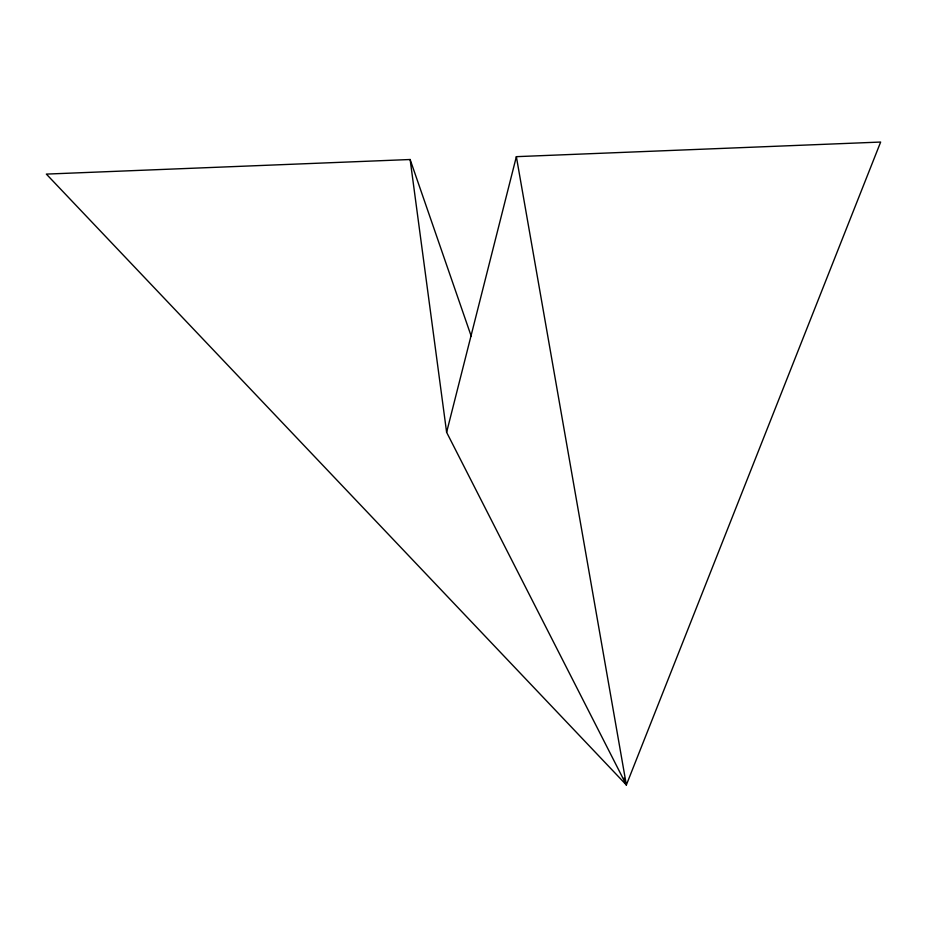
<?xml version="1.0" encoding="UTF-8"?>
<svg xmlns="http://www.w3.org/2000/svg" width="927" height="927" viewBox="0 0 927 927"><rect width="100%" height="100%" fill="white"/><g stroke="black" fill="none" stroke-linecap="round" stroke-linejoin="round"><path stroke-width="1.39" d="M516.362 156.663L626.362 784.949L446.617 432.306L516.362 156.663L880.65 142.051L626.362 784.949L46.35 174.102L410.128 159.514L471.171 336.049M623.998 778.101L626.362 784.949M410.128 159.514L446.617 432.306"/></g></svg>
